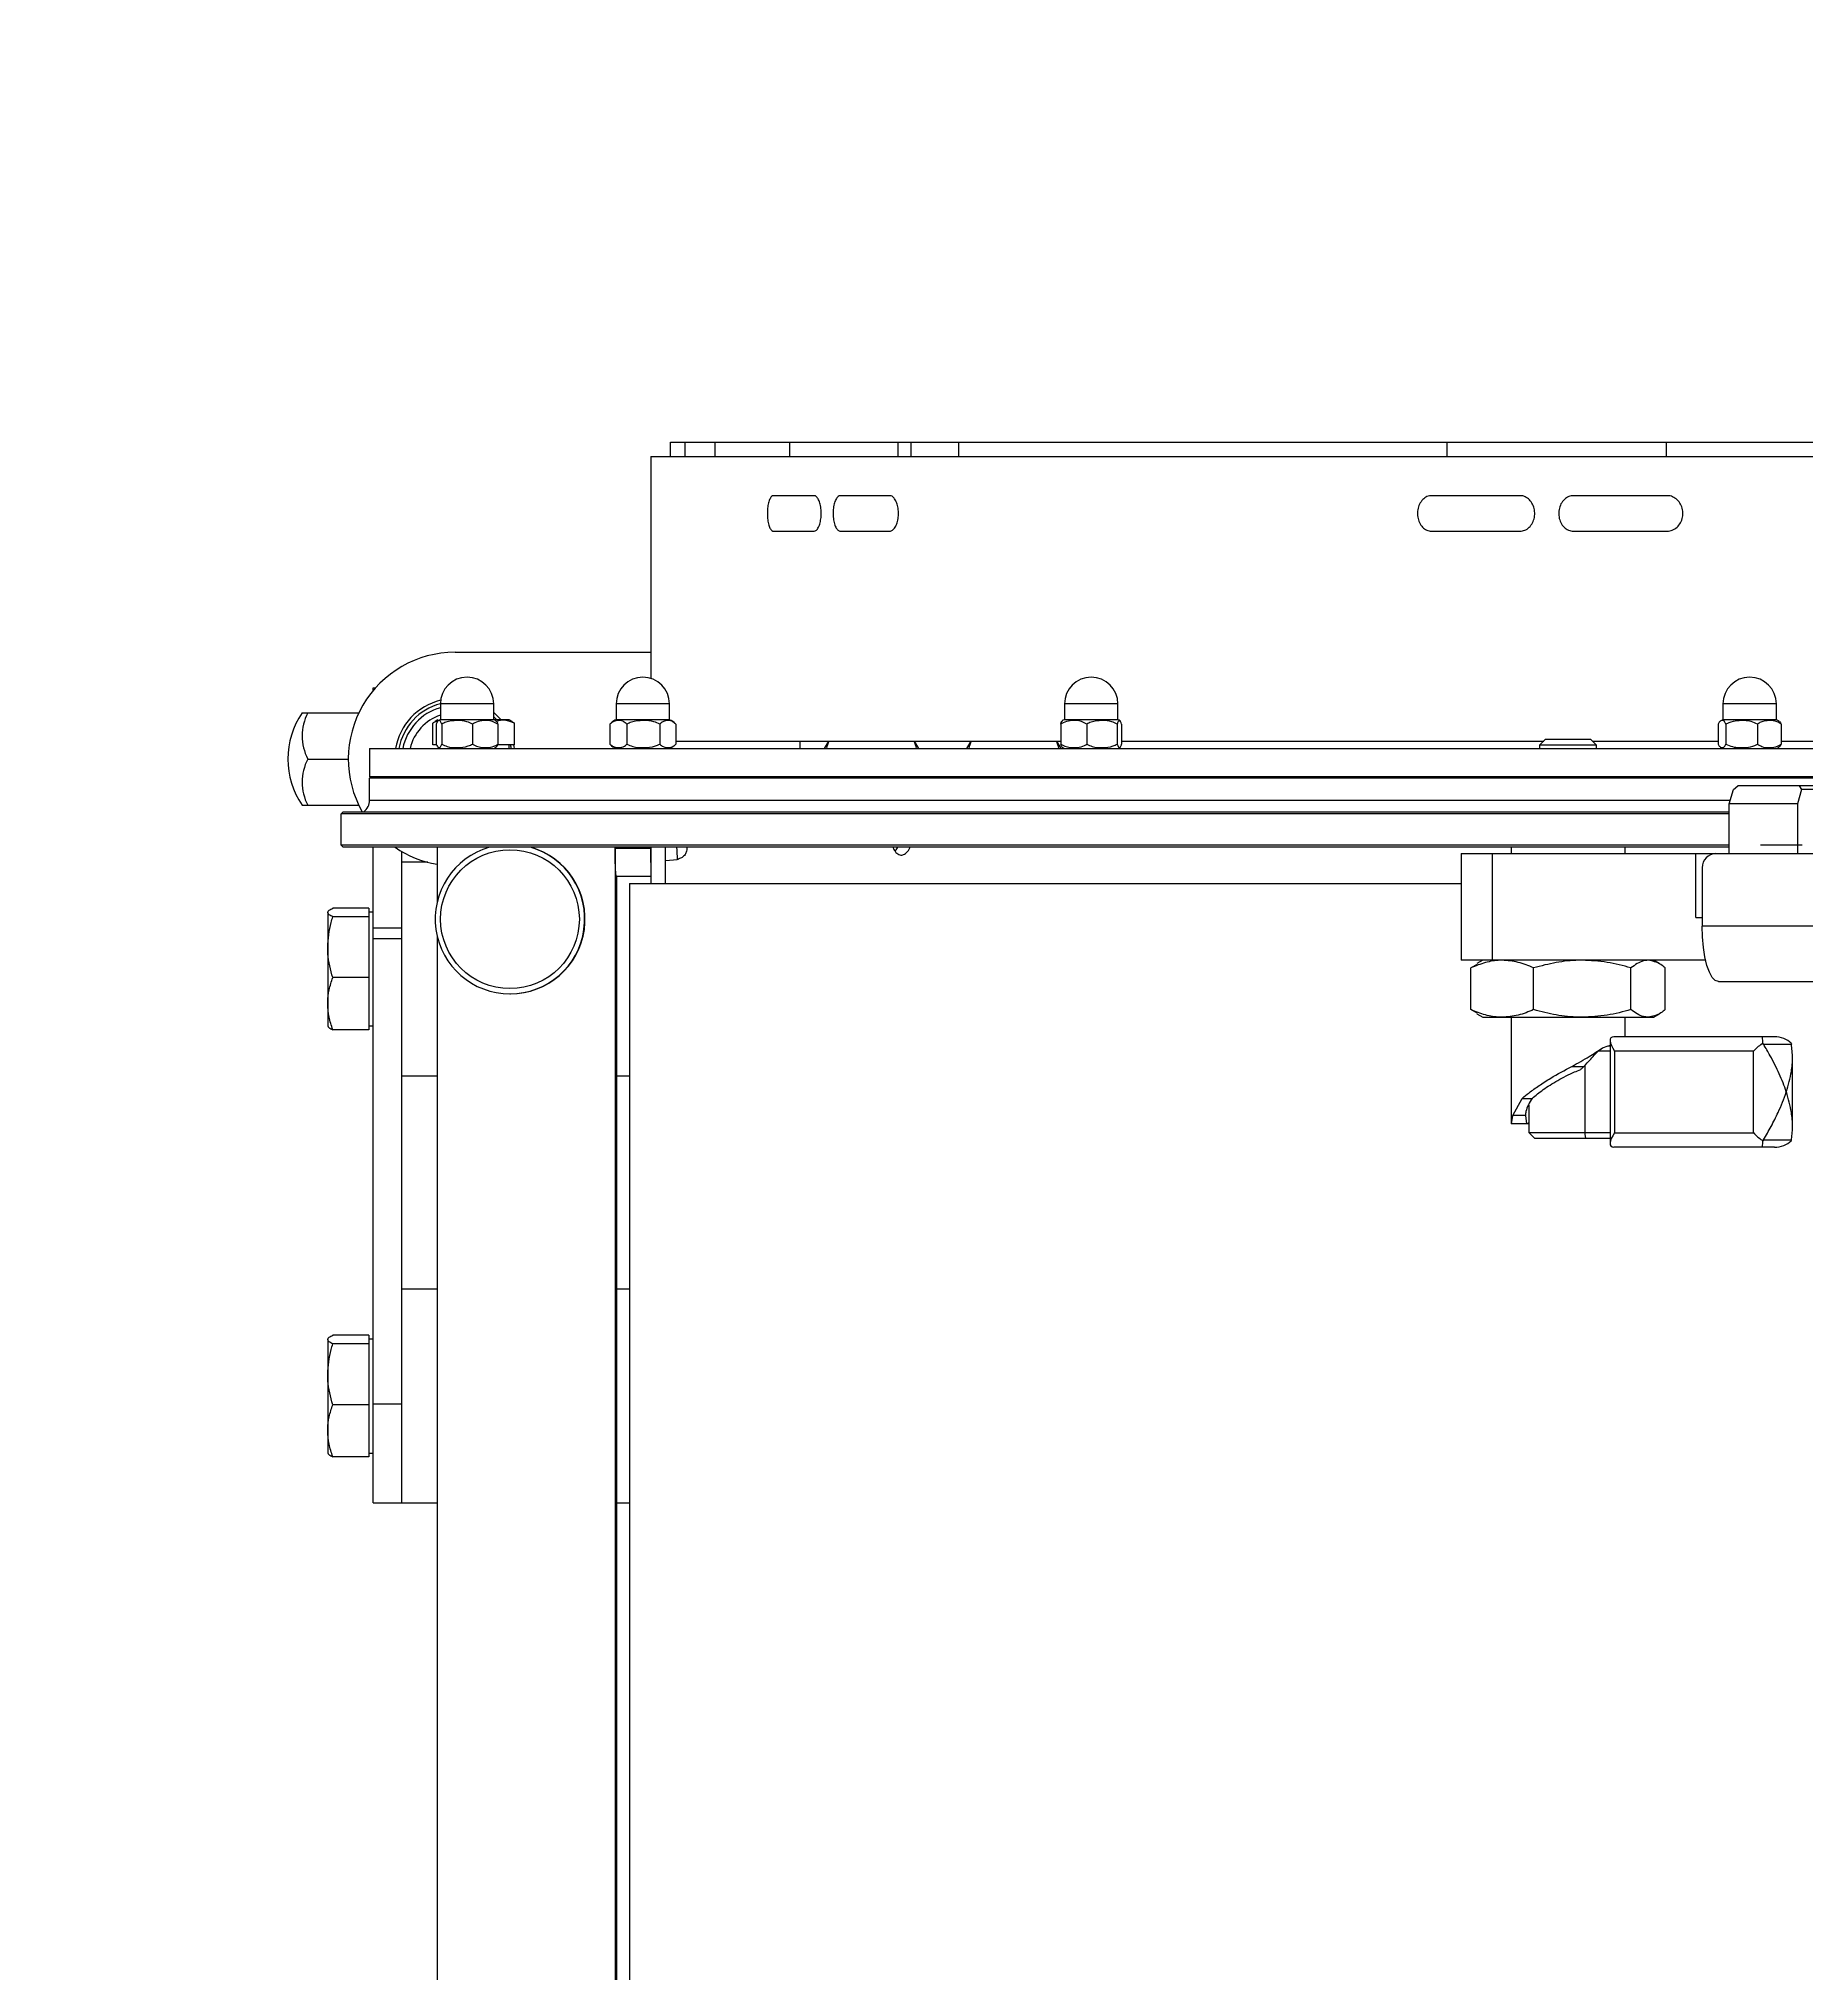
# Model space of a CAD drawing. Header units: inches. Extents: x -955375 to 106222, y -96450 to 64845.
# Drawn here: x 8284.9 to 8533.2, y 27490 to 27761.8 of the extents above; entities that cross this region are included whole.
import ezdxf

# ---------------------------------------------------------------- set-up
doc = ezdxf.new("R2010")
doc.units = ezdxf.units.IN
doc.header["$MEASUREMENT"] = 0
doc.linetypes.add('CONTINUA', pattern=[0])
doc.layers.add('ACHUTECH', color=24, linetype='Continuous', lineweight=18)
doc.layers.add('DIBUJO', color=2, linetype='Continuous')
doc.layers.add('P-EQUIPO NUEVO', color=134, linetype='Continuous')
doc.styles.get("Standard").update_dxf_attribs({"font": 'isocp2.shx'})
doc.dimstyles.new('SUPERPEQUEÑA', dxfattribs={"dimtxt": 0.1, "dimasz": 0.05, "dimexe": 0.1, "dimexo": 0.15, "dimgap": 0.05, "dimtad": 1, "dimzin": 0, "dimdsep": 46, "dimtxsty": 'Standard', "dimblk1": 'CRUZZ', "dimblk2": 'CRUZZ', "dimsah": 1, "dimcen": 0.03, "dimse1": 1, "dimse2": 1, "dimclrd": 109, "dimclre": 4, "dimclrt": 173, "dimadec": 0, "dimazin": 0, "dimtfac": 1, "dimtix": 1, "dimtmove": 1, "dimatfit": 3, "dimldrblk": 'CRUZZ', "dimfxl": 1, "dimtolj": 1, "dimtzin": 0, "dimlwd": -1, "dimarcsym": 0})

# ---------------------------------------------------------------- blocks, each defined once
blk = doc.blocks.new('CRUZ')
at = {"layer": 'DIBUJO', "color": 7, "lineweight": -3}
for p, q in [((-0.22, 0), (0.22, 0)), ((0, 0.22), (0, -0.22))]:
    blk.add_line(p, q, dxfattribs=at)
at = {"layer": 'DIBUJO', "color": 7, "lineweight": -3, "const_width": 0.05}
blk.add_lwpolyline([(-0.03, 0, 1), (0.03, 0, 1)], format="xyb", close=True, dxfattribs=at)
blk = doc.blocks.new('CRUZZ')
at = {"layer": 'DIBUJO', "color": 3, "xscale": 10, "yscale": 10, "zscale": 10}
blk.add_blockref('CRUZ', (0, 0), dxfattribs=at)
blk = doc.blocks.new('*D185')
at = {"layer": 'ACHUTECH', "color": 7, "ltscale": 500, "transparency": 16777216}
blk.add_line((5118.65, 54499.15), (5118.65, 25409.93), dxfattribs=at)
at = {"layer": 'Defpoints', "color": 0, "linetype": 'CONTINUA', "ltscale": 500, "transparency": 16777216}
for p in [(26169.23, 54499.2), (5118.65, 25409.88), (6592.24, 25409.88)]:
    blk.add_point(p, dxfattribs=at)
at = {"layer": 'ACHUTECH', "color": 7, "linetype": 'CONTINUA', "ltscale": 500, "transparency": 16777216, "xscale": 0.05, "yscale": 0.05, "zscale": 0.05}
for p, rotation in [((5118.65, 54499.2), 90), ((5118.65, 25409.88), 270)]:
    blk.add_blockref('CRUZZ', p, dxfattribs=dict(at, rotation=rotation))
at = {"layer": 'ACHUTECH', "color": 7, "linetype": 'CONTINUA', "lineweight": 13, "ltscale": 500, "transparency": 16777216, "insert": (5118.56, 39954.54), "char_height": 0.15, "attachment_point": 5, "rotation": 90}
blk.add_mtext('\\A1;29089.32', dxfattribs=at)
blk = doc.blocks.new('*D201')
at = {"layer": 'ACHUTECH', "color": 7, "ltscale": 500, "transparency": 16777216}
blk.add_line((4340.12, 59153.03), (4340.12, 15437.33), dxfattribs=at)
at = {"layer": 'Defpoints', "color": 0, "linetype": 'CONTINUA', "ltscale": 500, "transparency": 16777216}
for p in [(21639.15, 59153.08), (4340.12, 15437.28), (6285.39, 15437.28)]:
    blk.add_point(p, dxfattribs=at)
at = {"layer": 'ACHUTECH', "color": 7, "linetype": 'CONTINUA', "ltscale": 500, "transparency": 16777216, "xscale": 0.05, "yscale": 0.05, "zscale": 0.05}
for p, rotation in [((4340.12, 59153.08), 90), ((4340.12, 15437.28), 270)]:
    blk.add_blockref('CRUZZ', p, dxfattribs=dict(at, rotation=rotation))
at = {"layer": 'ACHUTECH', "color": 7, "linetype": 'CONTINUA', "lineweight": 13, "ltscale": 500, "transparency": 16777216, "insert": (4340.02, 37295.18), "char_height": 0.15, "attachment_point": 5, "rotation": 90}
blk.add_mtext('\\A1;43715.81', dxfattribs=at)
blk = doc.blocks.new('termoformadora 2')
for p, q in [((140909.2, -9620.36), (140909.2, -8975.36)), ((140908.94, -8979.36), (140908.94, -9616.36)), ((140907.17, -9615.36), (140907.17, -8980.36)), ((140934.2, -9608.03), (140934.2, -8987.7)), ((140908.94, -9528.36), (140907.17, -9528.36)), ((140943.17, -9528.36), (140934.2, -9528.36)), ((140939.17, -9528.36), (140939.17, -9619.87)), ((140943.17, -9528.36), (140943.17, -9620.46)), ((140943.77, -9535.36), (140943.17, -9535.36)), ((140943.77, -9534.83), (140948.85, -9534.83)), ((140943.77, -9551.9), (140943.77, -9534.83)), ((140949.57, -9551.3), (140949.57, -9535.36)), ((140939.17, -9542.22), (140943.17, -9542.22)), ((140943.77, -9542.15), (140948.85, -9542.15)), ((140943.77, -9550.69), (140948.85, -9550.69)), ((140943.17, -9551.36), (140943.77, -9551.36)), ((140943.77, -9551.9), (140948.85, -9551.9)), ((140907.17, -9558.36), (140908.94, -9558.36)), ((140934.2, -9558.36), (140939.17, -9558.36)), ((140743.97, -9579.23), (140743.93, -9579.38)), ((140747.85, -9579.38), (140743.93, -9579.38)), ((140746.32, -9578.34), (140768.86, -9578.34)), ((140747.85, -9579.38), (140747.95, -9579.23)), ((140749.23, -9580.34), (140749.23, -9591.84)), ((140768.76, -9580.34), (140749.23, -9580.34)), ((140768.76, -9591.84), (140768.76, -9580.34)), ((140769.4, -9593.3), (140769.4, -9578.88)), ((140780, -9579.59), (140769.4, -9579.59)), ((140780.8, -9580.39), (140769.4, -9580.39)), ((140772.8, -9579.59), (140772.93, -9580.39)), ((140772.93, -9589.84), (140772.93, -9580.39)), ((140780.8, -9580.39), (140780, -9579.59)), ((140780.8, -9584.25), (140780.8, -9580.39)), ((140743.76, -9581.21), (140743.76, -9590.96)), ((140780.89, -9581.59), (140780.8, -9581.76)), ((140780.89, -9581.59), (140783.3, -9581.59)), ((140781.3, -9582.76), (140781.13, -9581.59)), ((140781.3, -9582.76), (140783.04, -9582.76)), ((140783.04, -9582.76), (140781.75, -9585.19)), ((140783.26, -9581.59), (140783.04, -9582.76)), ((140783.3, -9596.59), (140783.3, -9581.59)), ((140781.75, -9585.19), (140780.36, -9585.19)), ((140908.94, -9588.36), (140907.17, -9588.36)), ((140939.17, -9588.36), (140934.2, -9588.36)), ((140774.77, -9589.67), (140773.09, -9589.67)), ((140743.97, -9592.95), (140743.93, -9592.8)), ((140747.85, -9592.8), (140743.93, -9592.8)), ((140746.32, -9593.84), (140768.86, -9593.84)), ((140747.85, -9592.8), (140747.95, -9592.95)), ((140749.23, -9591.84), (140768.76, -9591.84)), ((140767.3, -9593.84), (140767.3, -9596.59)), ((140769.4, -9591.83), (140771.01, -9591.83)), ((140769.4, -9592.59), (140769.46, -9592.59)), ((140769.68, -9592.57), (140769.47, -9592.57)), ((140770.47, -9592.27), (140769.68, -9592.57)), ((140763.3, -9596.59), (140762.5, -9597.05)), ((140787.3, -9596.59), (140763.3, -9596.59)), ((140788.11, -9597.05), (140787.3, -9596.59)), ((140943.77, -9595.36), (140943.17, -9595.36)), ((140943.77, -9594.83), (140948.85, -9594.83)), ((140943.77, -9611.9), (140943.77, -9594.83)), ((140949.57, -9611.3), (140949.57, -9595.36)), ((140761.64, -9597.66), (140761.64, -9603.52)), ((140766.47, -9597.66), (140766.47, -9603.52)), ((140780.14, -9597.66), (140780.14, -9603.52)), ((140788.09, -9597.17), (140788.97, -9597.66)), ((140788.97, -9597.66), (140788.97, -9603.52)), ((140754.18, -9601.59), (140683.17, -9601.59)), ((140754.18, -9601.59), (140754.63, -9601.74)), ((140754.63, -9601.74), (140755.05, -9602.18)), ((140755.05, -9602.18), (140755.45, -9602.9)), ((140923.96, -9599.86), (140923.91, -9599.86)), ((140943.77, -9602.15), (140948.85, -9602.15)), ((140755.45, -9602.9), (140755.79, -9603.87)), ((140755.79, -9603.87), (140756.07, -9605.06)), ((140755.97, -9604.59), (140790.3, -9604.59)), ((140756.07, -9605.06), (140756.28, -9606.4)), ((140762.5, -9604.13), (140763.3, -9604.59)), ((140785.95, -9619.59), (140785.95, -9604.59)), ((140787.3, -9604.59), (140788.11, -9604.13)), ((140788.09, -9604.01), (140788.97, -9603.52)), ((140790.3, -9619.59), (140790.3, -9604.59)), ((140756.28, -9606.4), (140756.41, -9607.87)), ((140756.41, -9607.87), (140756.45, -9609.39)), ((140939.17, -9607.61), (140943.17, -9607.61)), ((140698.17, -9609.39), (140756.45, -9609.39)), ((140756.45, -9617.59), (140756.45, -9609.39)), ((140757.34, -9610.59), (140756.45, -9610.59)), ((140757.34, -9610.59), (140757.34, -9619.59)), ((140943.17, -9609.13), (140939.17, -9609.13)), ((140934.2, -9620.46), (140934.2, -9612.7)), ((140943.17, -9611.36), (140943.77, -9611.36)), ((140943.77, -9610.69), (140948.85, -9610.69)), ((140943.77, -9611.9), (140948.85, -9611.9)), ((140907.17, -9615.36), (140790.3, -9615.36)), ((140902.17, -9620.46), (140902.17, -9615.36)), ((140904.17, -9620.46), (140904.17, -9615.36)), ((140902.08, -9618.61), (140900.45, -9618.76)), ((140904.17, -9616.36), (140909.1, -9616.36)), ((140935.51, -9618.36), (140939.17, -9618.36)), ((140790.3, -9619.59), (140700.09, -9619.59)), ((140742.4, -9620.76), (140748.27, -9620.76)), ((140743.08, -9626.59), (140743.08, -9619.59)), ((140752.65, -9619.59), (140752.65, -9626.59)), ((140752.65, -9620.46), (140947.37, -9620.46)), ((140752.65, -9620.76), (140947.67, -9620.76)), ((140767.3, -9619.59), (140767.3, -9620.46)), ((140783.3, -9620.46), (140783.3, -9619.59)), ((140899.06, -9620.31), (140899.05, -9620.46)), ((140899.06, -9620.31), (140899.06, -9620.46)), ((140899.11, -9620.46), (140899.09, -9620.31)), ((140899.09, -9620.46), (140899.09, -9620.31)), ((140900.26, -9618.8), (140900.27, -9618.79)), ((140900.26, -9618.82), (140900.26, -9618.8)), ((140900.27, -9618.79), (140900.27, -9618.78)), ((140900.27, -9618.78), (140900.28, -9618.78)), ((140900.44, -9618.79), (140900.27, -9618.81)), ((140900.28, -9618.78), (140900.28, -9618.78)), ((140900.28, -9618.78), (140900.28, -9618.79)), ((140900.28, -9618.79), (140900.29, -9618.8)), ((140900.29, -9618.8), (140900.29, -9618.82)), ((140904.21, -9620.46), (140904.21, -9620.36)), ((140909.2, -9620.36), (140904.21, -9620.36)), ((140947.37, -9620.46), (140947.67, -9620.76)), ((140947.67, -9620.76), (140947.67, -9625.16)), ((140742.5, -9628.59), (140743.08, -9626.59)), ((140743.08, -9626.59), (140752.65, -9626.59)), ((140752.65, -9626.59), (140752.06, -9628.59)), ((140752.65, -9625.16), (140947.67, -9625.16)), ((140947.37, -9625.46), (140752.65, -9625.46)), ((140953.15, -9626.36), (140945.19, -9626.36)), ((140947.37, -9625.46), (140947.67, -9625.16)), ((140739.59, -9628.59), (140742.5, -9628.59)), ((140740.18, -9629.09), (140751.44, -9629.09)), ((140742.83, -9629.09), (140742.5, -9628.59)), ((140752.06, -9628.59), (140751.44, -9629.09)), ((140943.67, -9627.08), (140752.5, -9627.08)), ((140943.67, -9627.08), (140943.67, -9630.16)), ((140557.64, -9630.36), (140943.67, -9630.36)), ((140630.17, -9630.16), (140943.67, -9630.16)), ((140943.47, -9630.36), (140943.67, -9630.16)), ((140943.67, -9634.36), (140943.67, -9630.36)), ((140943.67, -9634.36), (140557.64, -9634.36)), ((140745.35, -9637.76), (140745.35, -9634.96)), ((140748.67, -9637.76), (140748.67, -9634.96)), ((140753.12, -9637.76), (140753.12, -9634.96)), ((140754.23, -9637.76), (140754.23, -9634.96)), ((140771.3, -9634.36), (140771.3, -9634.79)), ((140771.3, -9634.79), (140772.1, -9635.59)), ((140771.3, -9634.79), (140779.3, -9634.79)), ((140778.5, -9635.59), (140779.3, -9634.79)), ((140779.3, -9634.79), (140779.3, -9634.36)), ((140838.03, -9637.76), (140838.03, -9634.96)), ((140838.64, -9637.76), (140838.64, -9634.96)), ((140842.9, -9637.76), (140842.9, -9634.96)), ((140846.53, -9634.36), (140847.11, -9635.36)), ((140846.57, -9637.76), (140846.57, -9634.96)), ((140859.23, -9635.36), (140859.81, -9634.36)), ((140866.53, -9634.36), (140867.11, -9635.36)), ((140879.23, -9635.36), (140879.81, -9634.36)), ((140883.17, -9634.36), (140883.17, -9635.36)), ((140900.67, -9637.76), (140900.67, -9634.96)), ((140902.91, -9637.76), (140902.91, -9634.96)), ((140907.52, -9637.76), (140907.52, -9634.96)), ((140909.91, -9637.76), (140909.91, -9634.96)), ((140923.3, -9634.36), (140923.35, -9634.63)), ((140923.34, -9634.86), (140923.34, -9637.92)), ((140923.34, -9634.86), (140925.7, -9634.86)), ((140923.35, -9634.63), (140923.41, -9634.86)), ((140923.77, -9634.36), (140923.81, -9634.54)), ((140923.81, -9634.54), (140923.88, -9634.86)), ((140924.07, -9634.36), (140924.07, -9634.86)), ((140925.66, -9637.76), (140925.66, -9634.96)), ((140929.22, -9637.76), (140929.22, -9634.96)), ((140933.55, -9637.76), (140933.55, -9634.96)), ((140934.27, -9634.86), (140934.79, -9634.86)), ((140934.31, -9637.76), (140934.31, -9634.96)), ((140934.79, -9634.86), (140934.79, -9637.92)), ((140952.38, -9632.86), (140946.67, -9632.86)), ((140745.35, -9635.36), (140645.24, -9635.36)), ((140771.88, -9635.36), (140754.23, -9635.36)), ((140772.1, -9635.59), (140778.5, -9635.59)), ((140838.03, -9635.36), (140778.73, -9635.36)), ((140900.67, -9635.36), (140846.67, -9635.36)), ((140746.04, -9638.36), (140746.04, -9640.61)), ((140746.04, -9638.36), (140753.54, -9638.36)), ((140753.54, -9640.61), (140753.54, -9638.36)), ((140838.55, -9638.36), (140838.55, -9640.61)), ((140838.55, -9638.36), (140846.05, -9638.36)), ((140846.05, -9640.61), (140846.05, -9638.36)), ((140901.54, -9638.36), (140901.54, -9640.61)), ((140901.54, -9638.36), (140909.04, -9638.36)), ((140909.04, -9640.61), (140909.04, -9638.36)), ((140923.34, -9637.92), (140923.67, -9638.08)), ((140923.65, -9638.13), (140924.07, -9638.36)), ((140924.07, -9638.36), (140933.74, -9638.36)), ((140925.89, -9638.16), (140925.1, -9638.36)), ((140925.19, -9638.36), (140925.98, -9639.18)), ((140925.81, -9638.36), (140926.24, -9638.79)), ((140925.98, -9639.18), (140926.24, -9639.4)), ((140926.24, -9638.36), (140926.24, -9640.61)), ((140933.74, -9640.61), (140933.74, -9638.36)), ((140934.07, -9638.36), (140934.48, -9638.13)), ((140953.15, -9639.36), (140945.19, -9639.36)), ((140746.04, -9640.61), (140753.54, -9640.61)), ((140838.55, -9640.61), (140846.05, -9640.61)), ((140901.54, -9640.61), (140909.04, -9640.61)), ((140926.24, -9640.61), (140933.74, -9640.61)), ((140943.17, -9642.86), (140942.85, -9642.86)), ((140943.17, -9642.5), (140943.17, -9642.86)), ((140904.17, -9675.36), (140904.17, -9644.19)), ((140931.67, -9647.86), (140904.17, -9647.86)), ((140774.5, -9664.86), (140761.4, -9664.86)), ((140794.45, -9664.86), (140782.07, -9664.86)), ((140877.51, -9664.86), (140870.61, -9664.86)), ((140886.93, -9664.86), (140881.24, -9664.86)), ((140761.4, -9669.86), (140774.5, -9669.86)), ((140782.07, -9669.86), (140794.45, -9669.86)), ((140870.61, -9669.86), (140877.51, -9669.86)), ((140881.24, -9669.86), (140886.93, -9669.86)), ((140904.17, -9675.36), (140356.17, -9675.36)), ((140761.47, -9675.36), (140761.47, -9677.36)), ((140792.31, -9675.36), (140792.31, -9677.36)), ((140860.88, -9675.36), (140860.88, -9677.36)), ((140867.61, -9675.36), (140867.61, -9677.36)), ((140869.41, -9675.36), (140869.41, -9677.36)), ((140884.64, -9675.36), (140884.64, -9677.36)), ((140895.17, -9677.36), (140895.17, -9675.36)), ((140899.36, -9675.36), (140899.36, -9677.36)), ((140901.4, -9675.36), (140901.4, -9677.36)), ((140901.4, -9677.36), (140358.94, -9677.36))]:
    blk.add_line(p, q)
blk.add_circle((140923.96, -9610.36), 9.75)
for centre, radius, start, end in [((140923.91, -9610.37), 10.5, 90.0183, 254.1213), ((140923.96, -9610.37), 10.5, 90.0183, 254.1213), ((140923.96, -9610.37), 10.5, 285.8787, 89.9817), ((140754.5, -9617.63), 1.96, 271.2928, 1.2383), ((140887.62, -9620.32), 12.92, 359.3581, 6.9444), ((140802.56, -9620.07), 101.65, 359.8351, 1.5551), ((140870.94, -9619.37), 38.28, 358.5038, 4.4957), ((140931.67, -9632.86), 15, 55.7578, 80.3024), ((140931.67, -9632.86), 15, 270, 29.5599), ((140945.67, -9627.08), 2, 125.9041, 180), ((140945.93, -9629.61), 7.22, 333.2408, 26.7592), ((140943.68, -9632.86), 11.49, 325.5504, 34.4496), ((140746.71, -9636.25), 2, 109.3239, 121.8885), ((140752.88, -9636.25), 2, 58.1614, 70.6761), ((140839.21, -9636.25), 2, 109.3239, 118.424), ((140845.39, -9636.25), 2, 61.5869, 70.6761), ((140853.17, -9632.86), 6.5, 193.3424, 202.6199), ((140853.17, -9632.86), 6.5, 337.3801, 346.6576), ((140873.17, -9632.86), 6.5, 193.3424, 202.6199), ((140873.17, -9632.86), 6.5, 337.3801, 346.6576), ((140902.2, -9636.25), 2, 109.3239, 129.5033), ((140908.38, -9636.25), 2, 42.0071, 70.6761), ((140926.9, -9636.25), 2, 109.3239, 120.0094), ((140931.67, -9632.86), 8.5, 283.8402, 349.8358), ((140933.07, -9636.25), 2, 60.0806, 70.6761), ((140931.67, -9632.86), 6.5, 288.5443, 346.6576), ((140931.67, -9632.86), 8.04, 284.9025, 349.2449), ((140931.67, -9632.86), 7.5, 285.9997, 348.463), ((140945.93, -9636.11), 7.22, 333.2409, 26.7591), ((140746.71, -9636.48), 2, 238.3, 250.6761), ((140752.88, -9636.48), 2, 289.3239, 301.7314), ((140839.21, -9636.48), 2, 240.7343, 250.6761), ((140845.39, -9636.48), 2, 289.3239, 299.364), ((140902.2, -9636.48), 2, 221.7754, 250.6761), ((140908.38, -9636.48), 2, 289.3239, 310.4459), ((140926.9, -9636.48), 2, 240.9729, 250.6761), ((140933.07, -9636.48), 2, 289.3239, 299.0102), ((140749.79, -9640.61), 3.75, 180, 0), ((140842.3, -9640.61), 3.75, 180, 0), ((140905.29, -9640.61), 3.75, 180, 0), ((140929.99, -9640.61), 3.75, 180, 0)]:
    blk.add_arc(centre, radius, start, end)
for centre, major_axis, ratio, start_param, end_param in [((140746.32, -9580.34), (2.83, 0), 0.707492, 1.570796, 2.551249), ((140748.02, -9580.34), (0, 2), 0.04667, 0, 0.980453), ((140767.4, -9580.34), (1.86, 1.86), 0.395008, 5.088585, 6.659381), ((140746.32, -9591.84), (2.83, 0), 0.707492, 3.731936, 4.712389), ((140748.02, -9591.84), (0, 2), 0.04667, 2.16114, 3.141593), ((140767.4, -9591.84), (1.86, -1.86), 0.395008, 5.906989, 7.477786)]:
    blk.add_ellipse(centre, major_axis=major_axis, ratio=ratio, start_param=start_param, end_param=end_param)
for points, knots in [([(140948.85, -9534.83), (140949.05, -9535.42), (140949.46, -9536.62), (140949.53, -9537.86), (140949.57, -9538.49)], [0, 0, 0, 0, 0.495458, 1, 1, 1, 1]), ([(140949.57, -9535.43), (140949.57, -9535.42), (140949.56, -9535.31), (140949.41, -9535.11), (140949.04, -9534.92), (140948.85, -9534.83)], [0, 0, 0, 0, 0.070081, 0.53079, 1, 1, 1, 1]), ([(140949.57, -9538.49), (140949.57, -9538.58), (140949.56, -9539.23), (140949.41, -9540.47), (140949.04, -9541.59), (140948.85, -9542.15)], [0, 0, 0, 0, 0.070091, 0.530784, 1, 1, 1, 1]), ([(140948.85, -9542.15), (140949.15, -9543.26), (140949.53, -9544.67), (140949.56, -9546.11), (140949.57, -9546.42)], [0, 0, 0, 0, 0.785619, 1, 1, 1, 1]), ([(140949.57, -9546.42), (140949.47, -9547.59), (140949.36, -9549.04), (140948.93, -9550.43), (140948.85, -9550.69)], [0, 0, 0, 0, 0.811304, 1, 1, 1, 1]), ([(140948.85, -9550.69), (140949.05, -9550.79), (140949.46, -9550.99), (140949.53, -9551.19), (140949.57, -9551.3)], [0, 0, 0, 0, 0.495459, 1, 1, 1, 1]), ([(140949.57, -9551.3), (140949.57, -9551.31), (140949.56, -9551.42), (140949.41, -9551.62), (140949.04, -9551.81), (140948.85, -9551.9)], [0, 0, 0, 0, 0.07008, 0.530783, 1, 1, 1, 1]), ([(140743.93, -9579.38), (140743.85, -9580), (140743.69, -9581.25), (140743.92, -9583.49), (140744.32, -9585.12), (140744.64, -9586.08), (140744.64, -9586.09)], [0, 0, 0, 0, 0.284408, 0.576777, 0.996867, 1, 1, 1, 1]), ([(140747.85, -9579.38), (140747.48, -9580), (140746.75, -9581.25), (140745.62, -9583.49), (140744.96, -9585.12), (140744.64, -9586.08), (140744.64, -9586.09)], [0, 0, 0, 0, 0.284406, 0.576776, 0.996868, 1, 1, 1, 1]), ([(140749.23, -9580.34), (140749.23, -9580.34), (140748.9, -9579.98), (140748.47, -9579.59), (140747.98, -9579.25), (140747.95, -9579.23)], [0, 0, 0, 0, 0.00614, 0.937099, 1, 1, 1, 1]), ([(140780.36, -9585.19), (140780.72, -9584.58), (140781.22, -9583.76), (140781.28, -9582.96), (140781.3, -9582.76)], [0, 0, 0, 0, 0.751279, 1, 1, 1, 1]), ([(140744.64, -9586.09), (140744.64, -9586.1), (140744.32, -9587.06), (140743.92, -9588.67), (140743.69, -9590.91), (140743.85, -9592.16), (140743.93, -9592.8)], [0, 0, 0, 0, 0.003129, 0.423227, 0.708129, 1, 1, 1, 1]), ([(140744.64, -9586.09), (140744.64, -9586.1), (140744.92, -9586.94), (140745.6, -9588.65), (140746.73, -9590.9), (140747.53, -9592.26), (140747.85, -9592.8)], [0, 0, 0, 0, 0.003128, 0.37219, 0.752569, 1, 1, 1, 1]), ([(140780.36, -9585.19), (140779.87, -9585.6), (140778.9, -9586.41), (140776.78, -9587.73), (140774.9, -9588.7), (140773.82, -9589.12), (140773.53, -9589.23)], [0, 0, 0, 0, 0.295094, 0.589745, 0.893844, 1, 1, 1, 1]), ([(140781.75, -9585.19), (140781.44, -9585.45), (140780.74, -9586.02), (140779.38, -9586.99), (140777.42, -9588.27), (140775.78, -9589.14), (140774.77, -9589.67)], [0, 0, 0, 0, 0.183468, 0.402389, 0.629688, 1, 1, 1, 1]), ([(140774.77, -9589.67), (140773.94, -9590.14), (140772.38, -9591), (140771.07, -9591.87), (140770.47, -9592.27)], [0, 0, 0, 0, 0.538412, 1, 1, 1, 1]), ([(140773.09, -9589.67), (140772.77, -9590), (140772.25, -9590.54), (140771.46, -9591.45), (140770.89, -9591.99), (140770.56, -9592.21), (140770.47, -9592.27)], [0, 0, 0, 0, 0.390041, 0.647422, 0.905658, 1, 1, 1, 1]), ([(140773.53, -9589.23), (140773.42, -9589.35), (140773.27, -9589.49), (140773.12, -9589.64), (140773.09, -9589.67)], [0, 0, 0, 0, 0.817404, 1, 1, 1, 1]), ([(140749.23, -9591.84), (140749.23, -9591.84), (140748.9, -9592.2), (140748.47, -9592.59), (140747.98, -9592.93), (140747.95, -9592.95)], [0, 0, 0, 0, 0.00614, 0.937099, 1, 1, 1, 1]), ([(140769.68, -9592.57), (140769.61, -9592.58), (140769.51, -9592.6), (140769.42, -9592.59), (140769.4, -9592.59)], [0, 0, 0, 0, 0.763677, 1, 1, 1, 1]), ([(140761.64, -9597.66), (140761.84, -9597.5), (140762.63, -9596.87), (140763.45, -9596.71), (140764.06, -9596.59)], [0, 0, 0, 0, 0.257553, 1, 1, 1, 1]), ([(140764.06, -9596.59), (140764.28, -9596.61), (140765.09, -9596.66), (140765.89, -9597.24), (140766.47, -9597.66)], [0, 0, 0, 0, 0.268634, 1, 1, 1, 1]), ([(140766.47, -9597.66), (140767.58, -9597.36), (140769.82, -9596.76), (140772.14, -9596.65), (140773.31, -9596.59)], [0, 0, 0, 0, 0.495457, 1, 1, 1, 1]), ([(140773.31, -9596.59), (140773.47, -9596.59), (140774.69, -9596.6), (140777.01, -9596.83), (140779.09, -9597.38), (140780.14, -9597.66)], [0, 0, 0, 0, 0.070102, 0.530791, 1, 1, 1, 1]), ([(140780.14, -9597.66), (140780.85, -9597.36), (140782.3, -9596.76), (140783.8, -9596.65), (140784.55, -9596.59)], [0, 0, 0, 0, 0.495459, 1, 1, 1, 1]), ([(140784.55, -9596.59), (140784.66, -9596.59), (140785.45, -9596.6), (140786.94, -9596.83), (140788.29, -9597.38), (140788.97, -9597.66)], [0, 0, 0, 0, 0.070094, 0.530785, 1, 1, 1, 1]), ([(140948.85, -9594.83), (140949.05, -9595.42), (140949.46, -9596.62), (140949.53, -9597.86), (140949.57, -9598.49)], [0, 0, 0, 0, 0.495458, 1, 1, 1, 1]), ([(140949.57, -9595.43), (140949.57, -9595.42), (140949.56, -9595.31), (140949.41, -9595.11), (140949.04, -9594.92), (140948.85, -9594.83)], [0, 0, 0, 0, 0.070081, 0.53079, 1, 1, 1, 1]), ([(140949.57, -9598.49), (140949.57, -9598.58), (140949.56, -9599.23), (140949.41, -9600.47), (140949.04, -9601.59), (140948.85, -9602.15)], [0, 0, 0, 0, 0.070091, 0.530784, 1, 1, 1, 1]), ([(140948.85, -9602.15), (140949.15, -9603.26), (140949.53, -9604.67), (140949.56, -9606.11), (140949.57, -9606.42)], [0, 0, 0, 0, 0.785623, 1, 1, 1, 1]), ([(140761.64, -9603.52), (140761.84, -9603.68), (140762.63, -9604.31), (140763.45, -9604.47), (140764.06, -9604.59)], [0, 0, 0, 0, 0.257553, 1, 1, 1, 1]), ([(140764.06, -9604.59), (140764.28, -9604.57), (140765.09, -9604.51), (140765.89, -9603.94), (140766.47, -9603.52)], [0, 0, 0, 0, 0.268634, 1, 1, 1, 1]), ([(140766.47, -9603.52), (140767.58, -9603.82), (140769.82, -9604.42), (140772.14, -9604.53), (140773.31, -9604.59)], [0, 0, 0, 0, 0.495457, 1, 1, 1, 1]), ([(140773.31, -9604.59), (140773.47, -9604.59), (140774.69, -9604.58), (140777.01, -9604.34), (140779.09, -9603.8), (140780.14, -9603.52)], [0, 0, 0, 0, 0.070102, 0.530791, 1, 1, 1, 1]), ([(140780.14, -9603.52), (140780.85, -9603.82), (140782.3, -9604.42), (140783.8, -9604.53), (140784.55, -9604.59)], [0, 0, 0, 0, 0.495459, 1, 1, 1, 1]), ([(140784.55, -9604.59), (140784.66, -9604.59), (140785.45, -9604.58), (140786.94, -9604.34), (140788.29, -9603.8), (140788.97, -9603.52)], [0, 0, 0, 0, 0.070094, 0.530785, 1, 1, 1, 1]), ([(140949.57, -9606.42), (140949.47, -9607.59), (140949.36, -9609.04), (140948.93, -9610.43), (140948.85, -9610.69)], [0, 0, 0, 0, 0.811305, 1, 1, 1, 1]), ([(140948.85, -9610.69), (140949.05, -9610.79), (140949.46, -9610.99), (140949.53, -9611.19), (140949.57, -9611.3)], [0, 0, 0, 0, 0.495459, 1, 1, 1, 1]), ([(140949.57, -9611.3), (140949.57, -9611.31), (140949.56, -9611.42), (140949.41, -9611.62), (140949.04, -9611.81), (140948.85, -9611.9)], [0, 0, 0, 0, 0.07008, 0.530783, 1, 1, 1, 1]), ([(140870.16, -9620.46), (140870.07, -9620.26), (140869.84, -9619.78), (140869.35, -9619.39), (140868.78, -9619.32), (140868.24, -9619.68), (140867.88, -9620.1), (140867.77, -9620.44), (140867.76, -9620.46)], [0, 0, 0, 0, 0.151661, 0.360413, 0.569153, 0.777877, 0.98661, 1, 1, 1, 1]), ([(140869.87, -9619.91), (140869.74, -9620.04), (140869.61, -9620.19), (140869.52, -9620.44), (140869.51, -9620.46)], [0, 0, 0, 0, 0.918296, 1, 1, 1, 1]), ([(140899.09, -9620.31), (140899.1, -9620.18), (140899.13, -9619.87), (140899.31, -9619.49), (140899.6, -9619.15), (140899.92, -9618.92), (140900.19, -9618.85), (140900.29, -9618.82)], [0, 0, 0, 0, 0.189874, 0.442435, 0.599455, 0.842699, 1, 1, 1, 1]), ([(140748.67, -9634.96), (140748.48, -9634.84), (140747.96, -9634.51), (140746.97, -9634.44), (140746.02, -9634.52), (140745.5, -9634.87), (140745.35, -9634.96)], [0, 0, 0, 0, 0.186441, 0.5001, 0.855938, 1, 1, 1, 1]), ([(140745.35, -9634.96), (140745.43, -9634.81), (140745.53, -9634.6), (140745.64, -9634.59), (140745.67, -9634.59)], [0, 0, 0, 0, 0.737841, 1, 1, 1, 1]), ([(140753.12, -9634.96), (140752.81, -9634.83), (140751.92, -9634.43), (140750.51, -9634.44), (140749.3, -9634.63), (140748.8, -9634.9), (140748.67, -9634.96)], [0, 0, 0, 0, 0.2133, 0.631724, 0.906992, 1, 1, 1, 1]), ([(140754.23, -9634.96), (140754.16, -9634.83), (140753.93, -9634.43), (140753.58, -9634.44), (140753.27, -9634.63), (140753.15, -9634.9), (140753.12, -9634.96)], [0, 0, 0, 0, 0.213302, 0.63173, 0.907001, 1, 1, 1, 1]), ([(140838.64, -9634.96), (140838.6, -9634.83), (140838.47, -9634.43), (140838.28, -9634.44), (140838.12, -9634.63), (140838.05, -9634.9), (140838.03, -9634.96)], [0, 0, 0, 0, 0.213303, 0.631731, 0.907001, 1, 1, 1, 1]), ([(140842.9, -9634.96), (140842.65, -9634.84), (140841.98, -9634.51), (140840.71, -9634.44), (140839.49, -9634.52), (140838.83, -9634.87), (140838.64, -9634.96)], [0, 0, 0, 0, 0.186439, 0.5001, 0.855933, 1, 1, 1, 1]), ([(140846.57, -9634.96), (140846.32, -9634.83), (140845.58, -9634.43), (140844.41, -9634.44), (140843.42, -9634.63), (140843.01, -9634.9), (140842.9, -9634.96)], [0, 0, 0, 0, 0.213303, 0.631726, 0.906998, 1, 1, 1, 1]), ([(140846.34, -9634.5), (140846.34, -9634.5), (140846.4, -9634.47), (140846.48, -9634.63), (140846.55, -9634.9), (140846.57, -9634.96)], [0, 0, 0, 0, 0.057853, 0.762073, 1, 1, 1, 1]), ([(140902.91, -9634.96), (140902.76, -9634.83), (140902.31, -9634.43), (140901.59, -9634.44), (140900.98, -9634.63), (140900.73, -9634.9), (140900.67, -9634.96)], [0, 0, 0, 0, 0.213304, 0.631729, 0.906993, 1, 1, 1, 1]), ([(140907.52, -9634.96), (140907.25, -9634.84), (140906.53, -9634.51), (140905.15, -9634.44), (140903.83, -9634.52), (140903.11, -9634.87), (140902.91, -9634.96)], [0, 0, 0, 0, 0.186437, 0.5001, 0.855937, 1, 1, 1, 1]), ([(140909.91, -9634.96), (140909.74, -9634.83), (140909.27, -9634.43), (140908.51, -9634.44), (140907.86, -9634.63), (140907.59, -9634.9), (140907.52, -9634.96)], [0, 0, 0, 0, 0.213302, 0.631733, 0.906998, 1, 1, 1, 1]), ([(140929.22, -9634.96), (140928.98, -9634.83), (140928.27, -9634.43), (140927.13, -9634.44), (140926.16, -9634.63), (140925.76, -9634.9), (140925.66, -9634.96)], [0, 0, 0, 0, 0.213305, 0.63173, 0.907, 1, 1, 1, 1]), ([(140925.66, -9634.96), (140925.71, -9634.82), (140925.8, -9634.56), (140925.89, -9634.57), (140925.93, -9634.57)], [0, 0, 0, 0, 0.59603, 1, 1, 1, 1]), ([(140933.55, -9634.96), (140933.3, -9634.84), (140932.61, -9634.51), (140931.32, -9634.44), (140930.09, -9634.52), (140929.42, -9634.87), (140929.22, -9634.96)], [0, 0, 0, 0, 0.18644, 0.5001, 0.855934, 1, 1, 1, 1]), ([(140934.31, -9634.96), (140934.26, -9634.83), (140934.11, -9634.43), (140933.86, -9634.44), (140933.66, -9634.63), (140933.57, -9634.9), (140933.55, -9634.96)], [0, 0, 0, 0, 0.213302, 0.631728, 0.907003, 1, 1, 1, 1]), ([(140745.67, -9638.15), (140745.6, -9638.11), (140745.48, -9638.05), (140745.39, -9637.83), (140745.35, -9637.76)], [0, 0, 0, 0, 0.677964, 1, 1, 1, 1]), ([(140745.35, -9637.76), (140745.55, -9637.89), (140746.07, -9638.22), (140747.06, -9638.29), (140748.01, -9638.21), (140748.53, -9637.86), (140748.67, -9637.76)], [0, 0, 0, 0, 0.186441, 0.5001, 0.85594, 1, 1, 1, 1]), ([(140748.67, -9637.76), (140748.98, -9637.9), (140749.87, -9638.3), (140751.28, -9638.29), (140752.49, -9638.1), (140752.99, -9637.83), (140753.12, -9637.76)], [0, 0, 0, 0, 0.2133, 0.631724, 0.906992, 1, 1, 1, 1]), ([(140753.12, -9637.76), (140753.19, -9637.9), (140753.42, -9638.3), (140753.77, -9638.29), (140754.08, -9638.1), (140754.2, -9637.83), (140754.23, -9637.76)], [0, 0, 0, 0, 0.213302, 0.631728, 0.906996, 1, 1, 1, 1]), ([(140838.03, -9637.76), (140838.08, -9637.9), (140838.2, -9638.3), (140838.39, -9638.29), (140838.55, -9638.1), (140838.62, -9637.83), (140838.64, -9637.76)], [0, 0, 0, 0, 0.2133, 0.63173, 0.906998, 1, 1, 1, 1]), ([(140838.64, -9637.76), (140838.89, -9637.89), (140839.56, -9638.22), (140840.83, -9638.29), (140842.05, -9638.21), (140842.71, -9637.86), (140842.9, -9637.76)], [0, 0, 0, 0, 0.186439, 0.5001, 0.855933, 1, 1, 1, 1]), ([(140842.9, -9637.76), (140843.15, -9637.9), (140843.89, -9638.3), (140845.06, -9638.29), (140846.05, -9638.1), (140846.46, -9637.83), (140846.57, -9637.76)], [0, 0, 0, 0, 0.213303, 0.631736, 0.906998, 1, 1, 1, 1]), ([(140846.57, -9637.76), (140846.53, -9637.91), (140846.45, -9638.18), (140846.37, -9638.17), (140846.34, -9638.17)], [0, 0, 0, 0, 0.548818, 1, 1, 1, 1]), ([(140900.67, -9637.76), (140900.82, -9637.9), (140901.27, -9638.3), (140901.98, -9638.29), (140902.59, -9638.1), (140902.84, -9637.83), (140902.91, -9637.76)], [0, 0, 0, 0, 0.213304, 0.631729, 0.906993, 1, 1, 1, 1]), ([(140902.91, -9637.76), (140903.18, -9637.89), (140903.91, -9638.22), (140905.28, -9638.29), (140906.6, -9638.21), (140907.32, -9637.86), (140907.52, -9637.76)], [0, 0, 0, 0, 0.186438, 0.5001, 0.855925, 1, 1, 1, 1]), ([(140907.52, -9637.76), (140907.69, -9637.9), (140908.16, -9638.3), (140908.92, -9638.29), (140909.57, -9638.1), (140909.84, -9637.83), (140909.91, -9637.76)], [0, 0, 0, 0, 0.213301, 0.631726, 0.907003, 1, 1, 1, 1]), ([(140925.93, -9638.22), (140925.86, -9638.17), (140925.77, -9638.1), (140925.68, -9637.83), (140925.66, -9637.76)], [0, 0, 0, 0, 0.740659, 1, 1, 1, 1]), ([(140925.66, -9637.76), (140925.9, -9637.9), (140926.62, -9638.3), (140927.75, -9638.29), (140928.72, -9638.1), (140929.12, -9637.83), (140929.22, -9637.76)], [0, 0, 0, 0, 0.213296, 0.631734, 0.907004, 1, 1, 1, 1]), ([(140929.22, -9637.76), (140929.48, -9637.89), (140930.16, -9638.22), (140931.45, -9638.29), (140932.68, -9638.21), (140933.36, -9637.86), (140933.55, -9637.76)], [0, 0, 0, 0, 0.186438, 0.5001, 0.855934, 1, 1, 1, 1]), ([(140933.55, -9637.76), (140933.6, -9637.9), (140933.75, -9638.3), (140934, -9638.29), (140934.21, -9638.1), (140934.29, -9637.83), (140934.31, -9637.76)], [0, 0, 0, 0, 0.213302, 0.631728, 0.907003, 1, 1, 1, 1]), ([(140925.1, -9638.36), (140925.06, -9638.36), (140924.46, -9638.36), (140923.88, -9638.13), (140923.34, -9637.92)], [0, 0, 0, 0, 0.070202, 1, 1, 1, 1]), ([(140934.79, -9637.92), (140934.72, -9637.97), (140934.42, -9638.19), (140934.11, -9638.25), (140933.88, -9638.3)], [0, 0, 0, 0, 0.256489, 1, 1, 1, 1]), ([(140761.4, -9664.86), (140761.15, -9664.89), (140760.64, -9664.95), (140759.97, -9665.39), (140759.47, -9666.03), (140759.18, -9666.83), (140759.15, -9667.68), (140759.37, -9668.49), (140759.81, -9669.18), (140760.43, -9669.67), (140760.99, -9669.85), (140761.32, -9669.86), (140761.4, -9669.86)], [0, 0, 0, 0, 0.108767, 0.21755, 0.325902, 0.433026, 0.539301, 0.645034, 0.751044, 0.85788, 0.965797, 1, 1, 1, 1]), ([(140774.5, -9669.86), (140774.74, -9669.84), (140775.22, -9669.78), (140775.85, -9669.35), (140776.33, -9668.72), (140776.61, -9667.92), (140776.64, -9667.07), (140776.44, -9666.25), (140776.02, -9665.55), (140775.43, -9665.06), (140774.89, -9664.88), (140774.57, -9664.87), (140774.5, -9664.86)], [0, 0, 0, 0, 0.107424, 0.214848, 0.322111, 0.429456, 0.536826, 0.644226, 0.751675, 0.859005, 0.966415, 1, 1, 1, 1]), ([(140782.07, -9664.86), (140781.84, -9664.89), (140781.37, -9664.95), (140780.74, -9665.38), (140780.27, -9666.01), (140780, -9666.8), (140779.96, -9667.66), (140780.16, -9668.48), (140780.58, -9669.18), (140781.16, -9669.67), (140781.69, -9669.85), (140782, -9669.86), (140782.07, -9669.86)], [0, 0, 0, 0, 0.107307, 0.214614, 0.322065, 0.429315, 0.536718, 0.644112, 0.751488, 0.858831, 0.966179, 1, 1, 1, 1]), ([(140794.45, -9669.86), (140794.68, -9669.84), (140795.14, -9669.78), (140795.74, -9669.34), (140796.2, -9668.7), (140796.46, -9667.9), (140796.49, -9667.05), (140796.29, -9666.24), (140795.89, -9665.55), (140795.33, -9665.06), (140794.82, -9664.88), (140794.52, -9664.87), (140794.45, -9664.86)], [0, 0, 0, 0, 0.108857, 0.217733, 0.325892, 0.433077, 0.539367, 0.645179, 0.750982, 0.857948, 0.965965, 1, 1, 1, 1]), ([(140870.61, -9664.86), (140870.47, -9664.89), (140870.19, -9664.95), (140869.83, -9665.39), (140869.55, -9666.03), (140869.39, -9666.83), (140869.37, -9667.68), (140869.49, -9668.49), (140869.74, -9669.18), (140870.08, -9669.67), (140870.39, -9669.85), (140870.56, -9669.86), (140870.61, -9669.86)], [0, 0, 0, 0, 0.10886, 0.217736, 0.325892, 0.433077, 0.539368, 0.645178, 0.750983, 0.857944, 0.965961, 1, 1, 1, 1]), ([(140877.51, -9669.86), (140877.63, -9669.84), (140877.87, -9669.78), (140878.19, -9669.35), (140878.43, -9668.72), (140878.56, -9667.92), (140878.58, -9667.07), (140878.48, -9666.25), (140878.27, -9665.55), (140877.97, -9665.06), (140877.7, -9664.88), (140877.54, -9664.87), (140877.51, -9664.86)], [0, 0, 0, 0, 0.10742, 0.214851, 0.322073, 0.42944, 0.536879, 0.644281, 0.751477, 0.858955, 0.966406, 1, 1, 1, 1]), ([(140881.24, -9664.86), (140881.13, -9664.89), (140880.91, -9664.95), (140880.6, -9665.38), (140880.37, -9666.01), (140880.24, -9666.8), (140880.22, -9667.66), (140880.32, -9668.48), (140880.52, -9669.18), (140880.8, -9669.67), (140881.06, -9669.85), (140881.21, -9669.86), (140881.24, -9669.86)], [0, 0, 0, 0, 0.107306, 0.214613, 0.322062, 0.429315, 0.536718, 0.644112, 0.751489, 0.858833, 0.966176, 1, 1, 1, 1]), ([(140886.93, -9669.86), (140887.03, -9669.84), (140887.23, -9669.78), (140887.49, -9669.34), (140887.69, -9668.7), (140887.79, -9667.9), (140887.81, -9667.05), (140887.72, -9666.24), (140887.55, -9665.55), (140887.31, -9665.06), (140887.09, -9664.88), (140886.96, -9664.87), (140886.93, -9664.86)], [0, 0, 0, 0, 0.108858, 0.217739, 0.325912, 0.433081, 0.539336, 0.645065, 0.751143, 0.857969, 0.965934, 1, 1, 1, 1])]:
    blk.add_open_spline(points, degree=3, knots=knots)

msp = doc.modelspace()

# ---------------------------------------------------------------- block references
at = {"layer": 'P-EQUIPO NUEVO', "lineweight": 0, "rotation": 180}
msp.add_blockref('termoformadora 2', (149275.079, 18027.72), dxfattribs=at)

# ---------------------------------------------------------------- dimensions: what is measured, and where the dimension line sits
at = {"layer": 'ACHUTECH', "color": 7, "linetype": 'CONTINUA', "lineweight": 13, "ltscale": 500}
for base, p1, p2, picture, middle in [((4340.116, 15437.278), (21639.15, 59153.085), (6285.39, 15437.278), '*D201', (4340.021, 37295.181)), ((5118.653, 25409.883), (26169.229, 54499.203), (6592.24, 25409.883), '*D185', (5118.558, 39954.543))]:
    dim = msp.add_linear_dim(base=base, p1=p1, p2=p2, angle=90, dimstyle='SUPERPEQUEÑA', override={"dimtxt": 0.15, "dimgap": 0.02, "dimclrd": 7, "dimclrt": 7, "dimfxl": 0.2}, dxfattribs=at)
    dim.commit()
    dim.dimension.update_dxf_attribs({"geometry": picture, "text_midpoint": middle})

doc.saveas('drawing.dxf')
